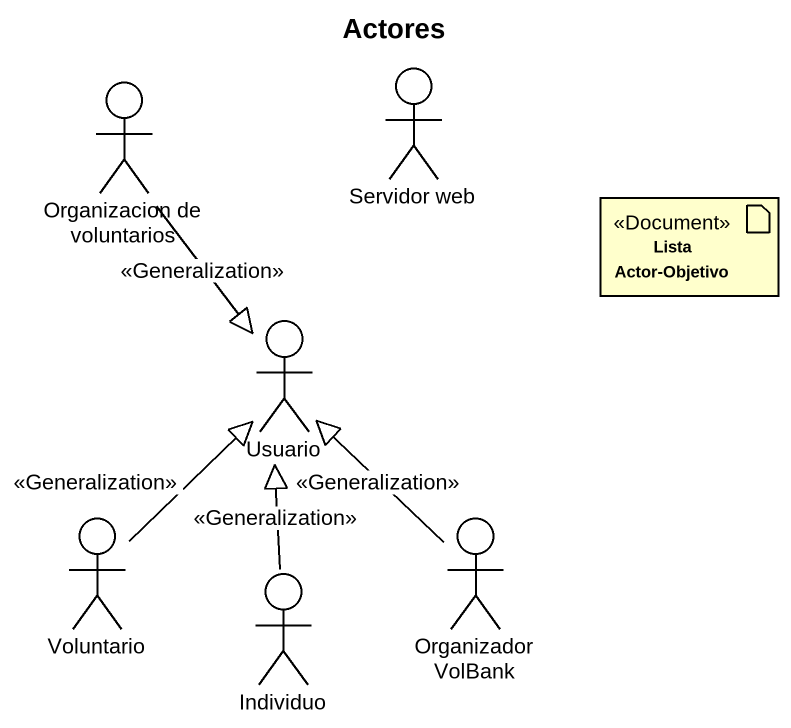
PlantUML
@startuml
title Actores
actor "Organizacion de voluntarios" as Organizacion_de_voluntarios
actor "Servidor web" as Servidor_web
artifact "Lista Actor-Objetivo" as Lista_Actor_Objetivo <<Document>>
actor Usuario
actor Voluntario
actor "Organizador VolBank" as Organizador_VolBank
actor Individuo
Organizacion_de_voluntarios --|> Usuario : <<Generalization>>
Voluntario -up-|> Usuario : <<Generalization>>
Organizador_VolBank -up-|> Usuario : <<Generalization>>
Individuo -up-|> Usuario : <<Generalization>>
@enduml
